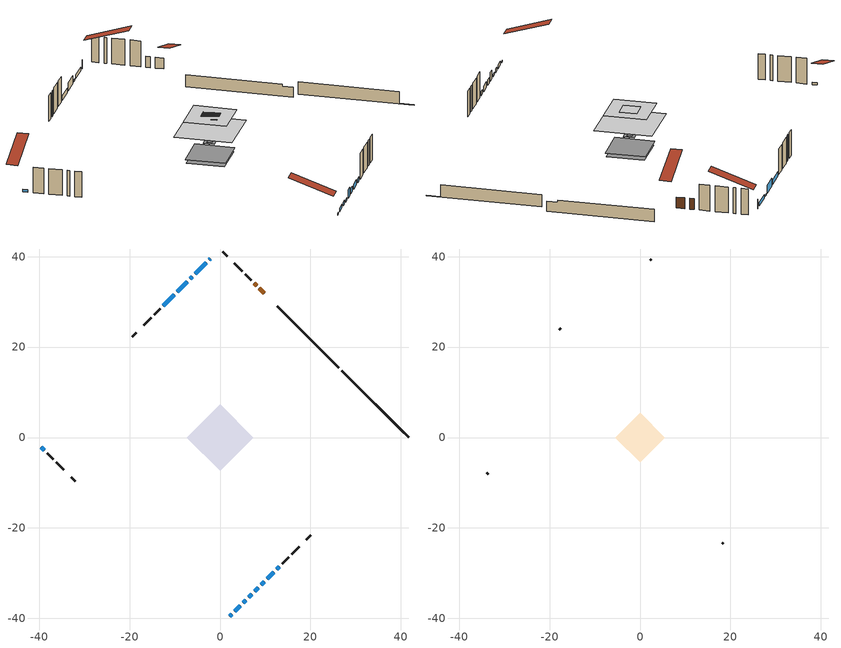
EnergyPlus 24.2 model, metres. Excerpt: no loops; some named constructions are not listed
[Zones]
conditioned space
 floor outside (Floor1 construction): -0.63,0 0,0.63 0.63,0 0,-0.63 z1.31
 floor outside (Floor2 construction): -1.37,0 0,1.37 1.37,0 0,-1.37 z1.31
 floor adiabatic (AdiabaticFloorConstruction): -7.37,0 0,7.37 7.37,0 0,-7.37 z3.75
 floor foundation (Slab1 construction): -5.07,0 0,5.07 5.07,0 0,-5.07 z-1
 floor foundation (Slab1 construction 1): -4.88,0 0,4.88 4.88,0 0,-4.88 z-1.71
 wall outside (AdiabaticWallConstruction 1): 9.8,31.89 8.73,32.96 / 8.07,33.62 7.54,34.15 z1.31:3.34
 wall outside (AdiabaticWallConstruction): -2.16,39.53 -2.36,39.33 / 7.66,-34.03 8.45,-33.24 z1.31:2.94; 2.16,-39.53 2.56,-39.13 / -6.15,35.54 -6.55,35.14 z1.31:1.59; -3.02,38.67 -5.49,36.2 / 5.11,-36.58 5.72,-35.98 z1.31:2.01; 3.21,-38.48 4.45,-37.24 z1.31:2.02; -39.53,-2.16 -38.9,-2.8 / 6.37,-35.32 7,-34.69 z1.31:1.76; -7.2,34.49 -9.45,32.24 z1.31:2.81; 9.1,-32.59 9.81,-31.88 z1.31:2.31; -10.1,31.59 -12.57,29.12 z1.31:2.17; 10.47,-31.22 11.92,-29.78 z1.31:2.32; 12.57,-29.12 13.15,-28.54 z1.31:2.11
 wall outside (Wall1 construction): 13.81,-27.88 15.16,-26.53 / -38.24,-3.45 -36.89,-4.8 / -13.23,28.46 -14.58,27.11 / 6.88,34.81 5.53,36.16 z1.31:6.19
 wall outside (Wall2 construction): 15.82,-25.88 17.49,-24.2 / -36.23,-5.46 -34.55,-7.14 / -15.24,26.45 -16.92,24.77 / 4.88,36.82 3.2,38.49 z1.31:6.19
 wall outside (Wall5 construction): 19.12,-22.57 20.03,-21.66 / -32.93,-8.76 -32.01,-9.68 / -18.54,23.15 -19.46,22.23 / 1.57,40.12 0.66,41.03 z1.31:6.19
 wall foundation (FoundationWall1 construction): 26.95,14.75,-1 26.95,14.75,1.31 39.83,1.86,1.31 39.83,1.86,-0.9 41.69,0,-0.9 41.69,0,-1
 wall foundation (FoundationWall2 construction): 12.62,29.07,-1.71 12.62,29.07,0.59 24.92,16.77,0.59 24.92,16.77,0.18 26.29,15.4,0.18 26.29,15.4,-1.71
 window (WindowConstruction 5): -2.16,39.53 -2.36,39.33 z1.31:2.93
 window (WindowConstruction 13): 2.16,-39.53 2.56,-39.13 z1.31:1.59
 window (WindowConstruction 8): -3.02,38.67 -5.49,36.2 z1.31:2.01
 window (WindowConstruction 9): 3.22,-38.48 4.45,-37.24 z1.31:2.01
 window (WindowConstruction 10): 5.11,-36.58 5.71,-35.98 z1.31:2.01
 window (WindowConstruction 11): -39.53,-2.16 -38.9,-2.79 z1.31:1.76
 window (WindowConstruction 12): 6.37,-35.32 7,-34.69 z1.31:1.76
 window (WindowConstruction 6): -6.15,35.54 -6.54,35.15 z1.31:1.59
 window (WindowConstruction 7): 7.66,-34.03 8.45,-33.25 z1.31:2.93
 window (WindowConstruction): -7.2,34.49 -9.45,32.24 z1.31:2.81
 window (WindowConstruction 1): 9.1,-32.59 9.81,-31.88 z1.31:2.31
 window (WindowConstruction 2): -10.1,31.59 -12.57,29.12 z1.31:2.17
 window (WindowConstruction 3): 10.47,-31.22 11.92,-29.78 z1.31:2.32
 window (WindowConstruction 4): 12.57,-29.12 13.15,-28.54 z1.31:2.11
 door (Door): 9.8,31.89 8.73,32.96 z1.31:3.34
 door (Door 1): 8.07,33.62 7.54,34.15 z1.31:3.34
 ceiling adiabatic (AdiabaticFloorConstruction): 0,-7.37 7.37,0 0,7.37 -7.37,0 z3.75
attic - vented
 floor to conditioned space (Floor3 construction Reversed): -2.24,0 0,2.24 2.24,0 0,-2.24 z6.19
 floor to conditioned space (Floor4 construction Reversed): -5.43,0 0,5.43 5.43,0 0,-5.43 z6.19
 wall outside (Wall3 construction): 18.15,-23.54 18.46,-23.23 / -33.9,-7.79 -33.59,-8.1 / -17.57,24.12 -17.88,23.81 / 2.54,39.15 2.23,39.46 z1.31:6.19
 roof outside (Roof1 construction): 1.51,-40.18,6.19 -4.21,-34.46,8.88 -5.72,-35.97,8.88 0,-41.69,6.19; -40.18,-1.51,6.19 -34.46,4.21,8.88 -35.97,5.72,8.88 -41.69,0,6.19; -1.51,40.18,6.19 4.21,34.46,8.88 5.72,35.97,8.88 0,41.69,6.19; 10.45,31.24,6.19 4.73,25.51,8.88 6.24,24.01,8.88 11.96,29.73,6.19
[Material] Roughness=Rough; Thermal Absorptance=0.9
Name | Thickness {m} | Conductivity {W/m-K} | Density {kg/m3} | Specific Heat {J/kg-K} | Solar Absorptance | Visible Absorptance
ceiling loosefill ins | 0.0846667 | 0.0480833 | 16.02 | 1046.75 | 0.7 | 0.7
ceiling stud and cavity | 0.1397 | 0.0941129 | 65.682 | 1177.47 | 0.7 | 0.7
ceiling stud and cavity 1 | 0.1397 | 0.0932282 | 65.682 | 1177.47 | 0.7 | 0.7
gypsum board | 0.0127 | 0.160291 | 801 | 837.4 | 0.6 | 0.6
[Construction]
Floor3 construction: ceiling loosefill ins, ceiling stud and cavity, gypsum board
Floor4 construction: ceiling loosefill ins, ceiling stud and cavity 1, gypsum board
[EnergyManagementSystem:Program]
infil_program: Set p_m = 0.14; Set p_s = 0.22; Set s_m = 270; Set s_s = 370; Set z_m = 9.99744; Set z_s = 5.916699351186451; Set f_t = (((s_m/z_m)^p_m)*((z_s/s_s)^p_s)); Set Tdiff = tin_s-tout_s; Set dT = @Abs Tdiff; Set c = 0.0501; Set Cs = 0.1019; Set Cw = 0.1417; Set n = 0.65; Set sft = (f_t*0.54); Set temp1 = ((c*Cw)*((sft*site_vw_s)^(2*n)))^2; Set Qinf = (((c*Cs*(dT^n))^2)+temp1)^0.5; Set Qinf = (@Max Qinf 0); Set mech_vent_house_fan_sensible_load_act = 0.0; Set mech_vent_house_fan_latent_load_act = 0.0; Set OASupInPb = out_pb_s; Set OASupInTemp = tout_s; Set OASupInW = out_wt_s; Set OASupRho = (@RhoAirFnPbTdbW OASupInPb OASupInTemp OASupInW); Set OASupCp = (@CpAirFnW OASupInW); Set OASupInEnth = (@HFnTdbW OASupInTemp OASupInW); Set ZoneTemp = tin_s; Set ZoneW = win_s; Set ZoneCp = (@CpAirFnW ZoneW); Set ZoneAirEnth = (@HFnTdbW ZoneTemp ZoneW); Set mech_vent_house_fan_cfis_act = 0.0; Set QWHV_cfis_sup = 0.0; Set QWHV_cfis_suppl_sup = 0.0; Set QWHV_cfis_suppl_exh = 0.0; Set Qrange = 0; Set Qbath = 0; Set Qbath = Qbath + 0.033 * mech_vent_bath_fan_0_sch_s; Set Qbath = Qbath + 0.033 * mech_vent_bath_fan_1_sch_s; Set Qdryer = 0; Set Qdryer = Qdryer + 0.00308 * clothes_dryer_exhaust_0_sch_s; Set QWHV_sup = 0.0; Set QWHV_exh = 0.0; Set Qsupply = QWHV_sup + QWHV_cfis_sup + QWHV_cfis_suppl_sup; Set Qexhaust = Qrange + Qbath + Qdryer + QWHV_exh + QWHV_cfis_suppl_exh; Set Qfan = (@Max Qexhaust Qsupply); Set Qducts = 0; If Qducts < 0; Set Qsupply = Qsupply - Qducts; Else; Set Qexhaust = Qexhaust + Qducts; EndIf; Set Qfan_with_ducts = (@Max Qexhaust Qsupply); Set Qimb = (@Abs (Qsupply - Qexhaust)); If Qinf + Qimb > 0; Set Qtot = Qfan_with_ducts + (Qinf^2) / (Qinf + Qimb); Else; Set Qtot = Qfan_with_ducts; EndIf; Set Qinf_adj = Qtot - Qfan; Set infil_flow_act = Qinf_adj; Set infil_program_Qinf = Qinf_adj; Set infil_program_Qfan = Qfan; Set Qload = Qfan; Set Effectiveness_Sens = 0.0; Set Effectiveness_Lat = 0.0; Set Fan_MFR = Qload * OASupRho; Set ZoneInEnth = OASupInEnth; Set ZoneInTemp = OASupInTemp; Set FanTotalToCond = Fan_MFR * (ZoneInEnth - ZoneAirEnth); Set FanSensToCond = Fan_MFR * ZoneCp * (ZoneInTemp - ZoneTemp); Set FanLatToCond = FanTotalToCond - FanSensToCond; Set mech_vent_house_fan_sensible_load_act = mech_vent_house_fan_sensible_load_act + FanSensToCond; Set mech_vent_house_fan_latent_load_act = mech_vent_house_fan_latent_load_act + FanLatToCond
total_airflows_program: Set total_infil_flow_rate = 0; Set total_mechvent_flow_rate = 0; Set total_natvent_flow_rate = 0; Set total_whf_flow_rate = 0; Set total_infil_flow_rate = total_infil_flow_rate + (infil_program_Qinf * 1); Set total_mechvent_flow_rate = total_mechvent_flow_rate + (infil_program_Qfan * 1); Set total_natvent_flow_rate = total_natvent_flow_rate + (natural_vent_program_Qnv * 1); Set total_whf_flow_rate = total_whf_flow_rate + (natural_vent_program_Qwhf * 1)
total_loads_program: Set loads_htg_tot = 0; Set loads_clg_tot = 0; If htg_load_cond > 0; Set loads_htg_tot = loads_htg_tot + (htg_load_cond - clg_load_cond) * 1.0; EndIf; Set loads_htg_tot = (@Max loads_htg_tot 0); If clg_load_cond > 0; Set loads_clg_tot = loads_clg_tot + (clg_load_cond - htg_load_cond) * 1.0; EndIf; Set loads_clg_tot = (@Max loads_clg_tot 0)
unit_heater_supply_fan_disaggregate_program: Set unit_heater_supply_fan_primary_htg = 0; If unit_heater_htg_coil_s > 0; Set unit_heater_supply_fan_primary_htg = unit_heater_supply_fan_s; EndIf
unmet_hours_program: Set htg_unmet_hours = 0; Set clg_unmet_hours = 0; Set unit_htg_unmet_hours = 0; If ((DayOfYear >= 1) && (DayOfYear <= 365)); Set unit_htg_unmet_hours = unit_htg_unmet_hours + conditioned_space_htg_unmet_s; If unit_htg_unmet_hours > htg_unmet_hours; Set htg_unmet_hours = unit_htg_unmet_hours; EndIf; EndIf; Set unit_clg_unmet_hours = 0; If ((DayOfYear >= 1) && (DayOfYear <= 365)); Set unit_clg_unmet_hours = unit_clg_unmet_hours + conditioned_space_clg_unmet_s; If unit_clg_unmet_hours > clg_unmet_hours; Set clg_unmet_hours = unit_clg_unmet_hours; EndIf; EndIf
water_heater_EC_adj: If WarmupFlag == 0; Set dhw_e_cons = water_heater_energy + water_heater_on_cycle_parasitic + water_heater_off_cycle_parasitic; Set water_heater_ec_adj_act = 0.0 * dhw_e_cons / 1; EndIf
[EnergyManagementSystem:ProgramCallingManager]
central_ac_and_furnace_supply_fan_disaggregate_program_calling_manager: EndOfSystemTimestepBeforeHVACReporting; central_ac_and_furnace_supply_fan_disaggregate_program
central_ac_and_furnace_supply_fan_disaggregate_program_calling_manager 1: EndOfSystemTimestepBeforeHVACReporting; central_ac_and_furnace_supply_fan_disaggregate_program_1
component_loads_program_calling_manager: EndOfZoneTimestepAfterZoneReporting; component_loads_program
fridge_schedule_program_calling_manager: BeginZoneTimestepAfterInitHeatBalance; fridge_schedule_program
infil_program_calling_manager: BeginZoneTimestepAfterInitHeatBalance; infil_program
natural_vent_program_calling_manager: BeginZoneTimestepAfterInitHeatBalance; natural_vent_program
total_airflows_program_calling_manager: EndOfZoneTimestepAfterZoneReporting; total_airflows_program
total_loads_program_calling_manager: EndOfZoneTimestepAfterZoneReporting; total_loads_program
unit_heater_supply_fan_disaggregate_program_calling_manager: EndOfSystemTimestepBeforeHVACReporting; unit_heater_supply_fan_disaggregate_program
unmet_hours_program_calling_manager: EndOfZoneTimestepBeforeZoneReporting; unmet_hours_program
water_heater_EC_adj_ProgramManager: EndOfSystemTimestepBeforeHVACReporting; water_heater_EC_adj
[EnergyManagementSystem:OutputVariable] Type of Data in Variable=Summed
Name | EMS Variable | Update Frequency | EMS Program or Subroutine | Units
central ac and furnace supply fan disaggregate clg | central_ac_and_furnace_supply_fan_clg | SystemTimestep | central_ac_and_furnace_supply_fan_disaggregate_program | J
central ac and furnace supply fan disaggregate htg primary | central_ac_and_furnace_supply_fan_primary_htg | SystemTimestep | central_ac_and_furnace_supply_fan_disaggregate_program_1 | J
unit heater supply fan disaggregate htg primary | unit_heater_supply_fan_primary_htg | SystemTimestep | unit_heater_supply_fan_disaggregate_program | J
loads_htg_tot_peakload_outvar; loads_htg_tot_annual_outvar; Energy Management System Output Variable 1; Energy Management System Output Variable 45 | loads_htg_tot | ZoneTimestep | total_loads_program | J
loads_clg_tot_peakload_outvar; loads_clg_tot_annual_outvar; Energy Management System Output Variable 2; Energy Management System Output Variable 46 | loads_clg_tot | ZoneTimestep | total_loads_program | J
htg_unmet_hours_annual_outvar; Energy Management System Output Variable 3 | htg_unmet_hours | ZoneTimestep | unmet_hours_program | hr
clg_unmet_hours_annual_outvar; Energy Management System Output Variable 4 | clg_unmet_hours | ZoneTimestep | unmet_hours_program | hr
loads_htg_roofs_annual_outvar; Energy Management System Output Variable 5 | loads_htg_roofs | ZoneTimestep | component_loads_program | J
loads_htg_ceilings_annual_outvar; Energy Management System Output Variable 6 | loads_htg_ceilings | ZoneTimestep | component_loads_program | J
loads_htg_walls_annual_outvar; Energy Management System Output Variable 7 | loads_htg_walls | ZoneTimestep | component_loads_program | J
loads_htg_rim_joists_annual_outvar; Energy Management System Output Variable 8 | loads_htg_rim_joists | ZoneTimestep | component_loads_program | J
loads_htg_foundation_walls_annual_outvar; Energy Management System Output Variable 9 | loads_htg_foundation_walls | ZoneTimestep | component_loads_program | J
loads_htg_doors_annual_outvar; Energy Management System Output Variable 10 | loads_htg_doors | ZoneTimestep | component_loads_program | J
loads_htg_windows_conduction_annual_outvar; Energy Management System Output Variable 11 | loads_htg_windows_conduction | ZoneTimestep | component_loads_program | J
loads_htg_windows_solar_annual_outvar; Energy Management System Output Variable 12 | loads_htg_windows_solar | ZoneTimestep | component_loads_program | J
loads_htg_skylights_conduction_annual_outvar; Energy Management System Output Variable 13 | loads_htg_skylights_conduction | ZoneTimestep | component_loads_program | J
loads_htg_skylights_solar_annual_outvar; Energy Management System Output Variable 14 | loads_htg_skylights_solar | ZoneTimestep | component_loads_program | J
loads_htg_floors_annual_outvar; Energy Management System Output Variable 15 | loads_htg_floors | ZoneTimestep | component_loads_program | J
loads_htg_slabs_annual_outvar; Energy Management System Output Variable 16 | loads_htg_slabs | ZoneTimestep | component_loads_program | J
loads_htg_internal_mass_annual_outvar; Energy Management System Output Variable 17 | loads_htg_internal_mass | ZoneTimestep | component_loads_program | J
loads_htg_infil_annual_outvar; Energy Management System Output Variable 18 | loads_htg_infil | ZoneTimestep | component_loads_program | J
loads_htg_natvent_annual_outvar; Energy Management System Output Variable 19 | loads_htg_natvent | ZoneTimestep | component_loads_program | J
loads_htg_mechvent_annual_outvar; Energy Management System Output Variable 20 | loads_htg_mechvent | ZoneTimestep | component_loads_program | J
loads_htg_whf_annual_outvar; Energy Management System Output Variable 21 | loads_htg_whf | ZoneTimestep | component_loads_program | J
loads_htg_ducts_annual_outvar; Energy Management System Output Variable 22 | loads_htg_ducts | ZoneTimestep | component_loads_program | J
loads_htg_intgains_annual_outvar; Energy Management System Output Variable 23 | loads_htg_intgains | ZoneTimestep | component_loads_program | J
loads_htg_lighting_annual_outvar; Energy Management System Output Variable 24 | loads_htg_lighting | ZoneTimestep | component_loads_program | J
loads_clg_roofs_annual_outvar; Energy Management System Output Variable 25 | loads_clg_roofs | ZoneTimestep | component_loads_program | J
loads_clg_ceilings_annual_outvar; Energy Management System Output Variable 26 | loads_clg_ceilings | ZoneTimestep | component_loads_program | J
loads_clg_walls_annual_outvar; Energy Management System Output Variable 27 | loads_clg_walls | ZoneTimestep | component_loads_program | J
loads_clg_rim_joists_annual_outvar; Energy Management System Output Variable 28 | loads_clg_rim_joists | ZoneTimestep | component_loads_program | J
loads_clg_foundation_walls_annual_outvar; Energy Management System Output Variable 29 | loads_clg_foundation_walls | ZoneTimestep | component_loads_program | J
loads_clg_doors_annual_outvar; Energy Management System Output Variable 30 | loads_clg_doors | ZoneTimestep | component_loads_program | J
loads_clg_windows_conduction_annual_outvar; Energy Management System Output Variable 31 | loads_clg_windows_conduction | ZoneTimestep | component_loads_program | J
loads_clg_windows_solar_annual_outvar; Energy Management System Output Variable 32 | loads_clg_windows_solar | ZoneTimestep | component_loads_program | J
loads_clg_skylights_conduction_annual_outvar; Energy Management System Output Variable 33 | loads_clg_skylights_conduction | ZoneTimestep | component_loads_program | J
loads_clg_skylights_solar_annual_outvar; Energy Management System Output Variable 34 | loads_clg_skylights_solar | ZoneTimestep | component_loads_program | J
loads_clg_floors_annual_outvar; Energy Management System Output Variable 35 | loads_clg_floors | ZoneTimestep | component_loads_program | J
loads_clg_slabs_annual_outvar; Energy Management System Output Variable 36 | loads_clg_slabs | ZoneTimestep | component_loads_program | J
loads_clg_internal_mass_annual_outvar; Energy Management System Output Variable 37 | loads_clg_internal_mass | ZoneTimestep | component_loads_program | J
loads_clg_infil_annual_outvar; Energy Management System Output Variable 38 | loads_clg_infil | ZoneTimestep | component_loads_program | J
loads_clg_natvent_annual_outvar; Energy Management System Output Variable 39 | loads_clg_natvent | ZoneTimestep | component_loads_program | J
loads_clg_mechvent_annual_outvar; Energy Management System Output Variable 40 | loads_clg_mechvent | ZoneTimestep | component_loads_program | J
loads_clg_whf_annual_outvar; Energy Management System Output Variable 41 | loads_clg_whf | ZoneTimestep | component_loads_program | J
loads_clg_ducts_annual_outvar; Energy Management System Output Variable 42 | loads_clg_ducts | ZoneTimestep | component_loads_program | J
loads_clg_intgains_annual_outvar; Energy Management System Output Variable 43 | loads_clg_intgains | ZoneTimestep | component_loads_program | J
loads_clg_lighting_annual_outvar; Energy Management System Output Variable 44 | loads_clg_lighting | ZoneTimestep | component_loads_program | J
[Schedule:Day:Interval]
interior lighting schedule day: No, 01:00, 0.108182, 04:00, 0.0901515, 05:00, 0.0991667, 06:00, 0.162273, 07:00, 0.270455, 08:00, 0.342576, 10:00, 0.369621, 11:00, 0.351591, 12:00, 0.333561, 13:00, 0.324545, 14:00, 0.31553, 15:00, 0.333561, 16:00, 0.369621, 17:00, 0.450758, 18:00, 0.585985, 19:00, 0.775303, 20:00, 0.955606, 21:00, 0.991667, 22:00, 0.712197, 23:00, 0.360606, 24:00, 0.162273
interior lighting schedule day 1: No, 01:00, 0.100909, 04:00, 0.0840909, 05:00, 0.0925, 06:00, 0.151364, 07:00, 0.252273, 08:00, 0.319545, 10:00, 0.344773, 11:00, 0.327955, 12:00, 0.311136, 13:00, 0.302727, 14:00, 0.294318, 15:00, 0.311136, 16:00, 0.344773, 17:00, 0.420455, 18:00, 0.546591, 19:00, 0.723182, 20:00, 0.891364, 21:00, 0.925, 22:00, 0.664318, 23:00, 0.336364, 24:00, 0.151364
interior lighting schedule day 2: No, 01:00, 0.0927273, 04:00, 0.0772727, 05:00, 0.085, 06:00, 0.139091, 07:00, 0.231818, 08:00, 0.293636, 10:00, 0.316818, 11:00, 0.301364, 12:00, 0.285909, 13:00, 0.278182, 14:00, 0.270455, 15:00, 0.285909, 16:00, 0.316818, 17:00, 0.386364, 18:00, 0.502273, 19:00, 0.664545, 20:00, 0.819091, 21:00, 0.85, 22:00, 0.610455, 23:00, 0.309091, 24:00, 0.139091
interior lighting schedule day 3: No, 01:00, 0.0845455, 04:00, 0.0704545, 05:00, 0.0775, 06:00, 0.126818, 07:00, 0.211364, 08:00, 0.267727, 10:00, 0.288864, 11:00, 0.274773, 12:00, 0.260682, 13:00, 0.253636, 14:00, 0.246591, 15:00, 0.260682, 16:00, 0.288864, 17:00, 0.352273, 18:00, 0.457955, 19:00, 0.605909, 20:00, 0.746818, 21:00, 0.775, 22:00, 0.556591, 23:00, 0.281818, 24:00, 0.126818
interior lighting schedule day 4: No, 01:00, 0.0763636, 04:00, 0.0636364, 05:00, 0.07, 06:00, 0.114545, 07:00, 0.190909, 08:00, 0.241818, 10:00, 0.260909, 11:00, 0.248182, 12:00, 0.235455, 13:00, 0.229091, 14:00, 0.222727, 15:00, 0.235455, 16:00, 0.260909, 17:00, 0.318182, 18:00, 0.413636, 19:00, 0.547273, 20:00, 0.674545, 21:00, 0.7, 22:00, 0.502727, 23:00, 0.254545, 24:00, 0.114545
interior lighting schedule day 5: No, 01:00, 0.0727273, 04:00, 0.0606061, 05:00, 0.0666667, 06:00, 0.109091, 07:00, 0.181818, 08:00, 0.230303, 10:00, 0.248485, 11:00, 0.236364, 12:00, 0.224242, 13:00, 0.218182, 14:00, 0.212121, 15:00, 0.224242, 16:00, 0.248485, 17:00, 0.30303, 18:00, 0.393939, 19:00, 0.521212, 20:00, 0.642424, 21:00, 0.666667, 22:00, 0.478788, 23:00, 0.242424, 24:00, 0.109091
interior lighting schedule day 6: No, 01:00, 0.0745455, 04:00, 0.0621212, 05:00, 0.0683333, 06:00, 0.111818, 07:00, 0.186364, 08:00, 0.236061, 10:00, 0.254697, 11:00, 0.242273, 12:00, 0.229848, 13:00, 0.223636, 14:00, 0.217424, 15:00, 0.229848, 16:00, 0.254697, 17:00, 0.310606, 18:00, 0.403788, 19:00, 0.534242, 20:00, 0.658485, 21:00, 0.683333, 22:00, 0.490758, 23:00, 0.248485, 24:00, 0.111818
interior lighting schedule day 7: No, 01:00, 0.08, 04:00, 0.0666667, 05:00, 0.0733333, 06:00, 0.12, 07:00, 0.2, 08:00, 0.253333, 10:00, 0.273333, 11:00, 0.26, 12:00, 0.246667, 13:00, 0.24, 14:00, 0.233333, 15:00, 0.246667, 16:00, 0.273333, 17:00, 0.333333, 18:00, 0.433333, 19:00, 0.573333, 20:00, 0.706667, 21:00, 0.733333, 22:00, 0.526667, 23:00, 0.266667, 24:00, 0.12
interior lighting schedule day 8: No, 01:00, 0.0890909, 04:00, 0.0742424, 05:00, 0.0816667, 06:00, 0.133636, 07:00, 0.222727, 08:00, 0.282121, 10:00, 0.304394, 11:00, 0.289545, 12:00, 0.274697, 13:00, 0.267273, 14:00, 0.259848, 15:00, 0.274697, 16:00, 0.304394, 17:00, 0.371212, 18:00, 0.482576, 19:00, 0.638485, 20:00, 0.78697, 21:00, 0.816667, 22:00, 0.586515, 23:00, 0.29697, 24:00, 0.133636
interior lighting schedule day 9: No, 01:00, 0.0972727, 04:00, 0.0810606, 05:00, 0.0891667, 06:00, 0.145909, 07:00, 0.243182, 08:00, 0.30803, 10:00, 0.332348, 11:00, 0.316136, 12:00, 0.299924, 13:00, 0.291818, 14:00, 0.283712, 15:00, 0.299924, 16:00, 0.332348, 17:00, 0.405303, 18:00, 0.526894, 19:00, 0.697121, 20:00, 0.859242, 21:00, 0.891667, 22:00, 0.640379, 23:00, 0.324242, 24:00, 0.145909
interior lighting schedule day 10: No, 01:00, 0.105455, 04:00, 0.0878788, 05:00, 0.0966667, 06:00, 0.158182, 07:00, 0.263636, 08:00, 0.333939, 10:00, 0.360303, 11:00, 0.342727, 12:00, 0.325152, 13:00, 0.316364, 14:00, 0.307576, 15:00, 0.325152, 16:00, 0.360303, 17:00, 0.439394, 18:00, 0.571212, 19:00, 0.755758, 20:00, 0.931515, 21:00, 0.966667, 22:00, 0.694242, 23:00, 0.351515, 24:00, 0.158182
interior lighting schedule day 11: No, 01:00, 0.109091, 04:00, 0.0909091, 05:00, 0.1, 06:00, 0.163636, 07:00, 0.272727, 08:00, 0.345455, 10:00, 0.372727, 11:00, 0.354545, 12:00, 0.336364, 13:00, 0.327273, 14:00, 0.318182, 15:00, 0.336364, 16:00, 0.372727, 17:00, 0.454545, 18:00, 0.590909, 19:00, 0.781818, 20:00, 0.963636, 21:00, 1, 22:00, 0.718182, 23:00, 0.363636, 24:00, 0.163636
interior lighting schedule default day; occupants schedule default day; clothes dryer schedule default day; cooking range schedule default day; mech vent bath fan 0 schedule default day; mech vent bath fan 1 schedule default day; misc plug loads schedule default day; general water use schedule default day; clothes dryer exhaust 0 schedule default day; cooling season schedule day; cooling season schedule day 2; cooling season schedule default day; exterior lighting schedule default day; natural vent schedule default day: No, 24:00, 0
occupants schedule day: No, 05:00, 0.426829, 06:00, 0.719512, 07:00, 1, 08:00, 0.670732, 09:00, 0.329268, 14:00, 0.170732, 15:00, 0.231707, 16:00, 0.329268, 17:00, 0.5, 18:00, 0.670732, 19:00, 0.829268, 21:00, 1, 22:00, 0.853659, 23:00, 0.646341, 24:00, 0.426829
clothes dryer schedule day; clothes dryer exhaust 0 schedule day: No, 01:00, 0.123457, 02:00, 0.0740741, 03:00, 0.0493827, 04:00, 0.0246914, 05:00, 0.0493827, 06:00, 0.0740741, 07:00, 0.197531, 08:00, 0.395062, 09:00, 0.592593, 10:00, 0.839506, 11:00, 0.962963, 12:00, 1, 13:00, 0.91358, 14:00, 0.82716, 15:00, 0.716049, 16:00, 0.753086, 17:00, 0.679012, 18:00, 0.666667, 20:00, 0.62963, 21:00, 0.641975, 22:00, 0.666667, 23:00, 0.54321, 24:00, 0.296296
cooking range schedule day: No, 05:00, 0.0597015, 06:00, 0.11194, 07:00, 0.171642, 08:00, 0.291045, 11:00, 0.343284, 12:00, 0.402985, 13:00, 0.462687, 14:00, 0.343284, 15:00, 0.291045, 16:00, 0.402985, 17:00, 0.567164, 18:00, 1, 19:00, 0.850746, 20:00, 0.432836, 21:00, 0.291045, 22:00, 0.231343, 23:00, 0.171642, 24:00, 0.11194
mech vent bath fan 0 schedule day; mech vent bath fan 1 schedule day: No, 07:00, 0, 08:00, 1, 09:00, 0.2, 24:00, 0
misc plug loads schedule day: No, 06:00, 0.705882, 07:00, 0.745098, 08:00, 0.803922, 15:00, 0.823529, 16:00, 0.862745, 17:00, 0.921569, 18:00, 0.980392, 19:00, 1, 20:00, 0.980392, 21:00, 0.941176, 22:00, 0.862745, 23:00, 0.784314, 24:00, 0.72549
general water use schedule day: No, 01:00, 0.315068, 03:00, 0.287671, 04:00, 0.342466, 05:00, 0.369863, 06:00, 0.520548, 07:00, 0.60274, 08:00, 0.534247, 10:00, 0.506849, 11:00, 0.465753, 14:00, 0.479452, 15:00, 0.534247, 16:00, 0.589041, 17:00, 0.69863, 18:00, 0.876712, 19:00, 0.890411, 20:00, 0.986301, 21:00, 1, 22:00, 0.863014, 23:00, 0.616438, 24:00, 0.465753
cooling season schedule day 1: No, 24:00, 1
exterior lighting schedule day: No, 01:00, 0.566667, 03:00, 0.524167, 05:00, 0.495833, 06:00, 0.5525, 07:00, 0.623333, 08:00, 0.580833, 09:00, 0.439167, 10:00, 0.354167, 12:00, 0.34, 13:00, 0.354167, 14:00, 0.396667, 15:00, 0.425, 16:00, 0.495833, 17:00, 0.623333, 18:00, 0.793333, 19:00, 0.906667, 20:00, 0.963333, 21:00, 0.991667, 22:00, 0.920833, 23:00, 0.793333, 24:00, 0.665833
exterior lighting schedule day 1: No, 01:00, 0.528571, 03:00, 0.488929, 05:00, 0.4625, 06:00, 0.515357, 07:00, 0.581429, 08:00, 0.541786, 09:00, 0.409643, 10:00, 0.330357, 12:00, 0.317143, 13:00, 0.330357, 14:00, 0.37, 15:00, 0.396429, 16:00, 0.4625, 17:00, 0.581429, 18:00, 0.74, 19:00, 0.845714, 20:00, 0.898571, 21:00, 0.925, 22:00, 0.858929, 23:00, 0.74, 24:00, 0.621071
exterior lighting schedule day 10: No, 01:00, 0.552381, 03:00, 0.510952, 05:00, 0.483333, 06:00, 0.538571, 07:00, 0.607619, 08:00, 0.56619, 09:00, 0.428095, 10:00, 0.345238, 12:00, 0.331429, 13:00, 0.345238, 14:00, 0.386667, 15:00, 0.414286, 16:00, 0.483333, 17:00, 0.607619, 18:00, 0.773333, 19:00, 0.88381, 20:00, 0.939048, 21:00, 0.966667, 22:00, 0.897619, 23:00, 0.773333, 24:00, 0.649048
exterior lighting schedule day 11: No, 01:00, 0.571429, 03:00, 0.528571, 05:00, 0.5, 06:00, 0.557143, 07:00, 0.628571, 08:00, 0.585714, 09:00, 0.442857, 10:00, 0.357143, 12:00, 0.342857, 13:00, 0.357143, 14:00, 0.4, 15:00, 0.428571, 16:00, 0.5, 17:00, 0.628571, 18:00, 0.8, 19:00, 0.914286, 20:00, 0.971429, 21:00, 1, 22:00, 0.928571, 23:00, 0.8, 24:00, 0.671429
exterior lighting schedule day 2: No, 01:00, 0.485714, 03:00, 0.449286, 05:00, 0.425, 06:00, 0.473571, 07:00, 0.534286, 08:00, 0.497857, 09:00, 0.376429, 10:00, 0.303571, 12:00, 0.291429, 13:00, 0.303571, 14:00, 0.34, 15:00, 0.364286, 16:00, 0.425, 17:00, 0.534286, 18:00, 0.68, 19:00, 0.777143, 20:00, 0.825714, 21:00, 0.85, 22:00, 0.789286, 23:00, 0.68, 24:00, 0.570714
exterior lighting schedule day 3: No, 01:00, 0.442857, 03:00, 0.409643, 05:00, 0.3875, 06:00, 0.431786, 07:00, 0.487143, 08:00, 0.453929, 09:00, 0.343214, 10:00, 0.276786, 12:00, 0.265714, 13:00, 0.276786, 14:00, 0.31, 15:00, 0.332143, 16:00, 0.3875, 17:00, 0.487143, 18:00, 0.62, 19:00, 0.708571, 20:00, 0.752857, 21:00, 0.775, 22:00, 0.719643, 23:00, 0.62, 24:00, 0.520357
exterior lighting schedule day 4: No, 01:00, 0.4, 03:00, 0.37, 05:00, 0.35, 06:00, 0.39, 07:00, 0.44, 08:00, 0.41, 09:00, 0.31, 10:00, 0.25, 12:00, 0.24, 13:00, 0.25, 14:00, 0.28, 15:00, 0.3, 16:00, 0.35, 17:00, 0.44, 18:00, 0.56, 19:00, 0.64, 20:00, 0.68, 21:00, 0.7, 22:00, 0.65, 23:00, 0.56, 24:00, 0.47
exterior lighting schedule day 5: No, 01:00, 0.380952, 03:00, 0.352381, 05:00, 0.333333, 06:00, 0.371429, 07:00, 0.419048, 08:00, 0.390476, 09:00, 0.295238, 10:00, 0.238095, 12:00, 0.228571, 13:00, 0.238095, 14:00, 0.266667, 15:00, 0.285714, 16:00, 0.333333, 17:00, 0.419048, 18:00, 0.533333, 19:00, 0.609524, 20:00, 0.647619, 21:00, 0.666667, 22:00, 0.619048, 23:00, 0.533333, 24:00, 0.447619
exterior lighting schedule day 6: No, 01:00, 0.390476, 03:00, 0.36119, 05:00, 0.341667, 06:00, 0.380714, 07:00, 0.429524, 08:00, 0.400238, 09:00, 0.302619, 10:00, 0.244048, 12:00, 0.234286, 13:00, 0.244048, 14:00, 0.273333, 15:00, 0.292857, 16:00, 0.341667, 17:00, 0.429524, 18:00, 0.546667, 19:00, 0.624762, 20:00, 0.66381, 21:00, 0.683333, 22:00, 0.634524, 23:00, 0.546667, 24:00, 0.45881
exterior lighting schedule day 7: No, 01:00, 0.419048, 03:00, 0.387619, 05:00, 0.366667, 06:00, 0.408571, 07:00, 0.460952, 08:00, 0.429524, 09:00, 0.324762, 10:00, 0.261905, 12:00, 0.251429, 13:00, 0.261905, 14:00, 0.293333, 15:00, 0.314286, 16:00, 0.366667, 17:00, 0.460952, 18:00, 0.586667, 19:00, 0.670476, 20:00, 0.712381, 21:00, 0.733333, 22:00, 0.680952, 23:00, 0.586667, 24:00, 0.492381
exterior lighting schedule day 8: No, 01:00, 0.466667, 03:00, 0.431667, 05:00, 0.408333, 06:00, 0.455, 07:00, 0.513333, 08:00, 0.478333, 09:00, 0.361667, 10:00, 0.291667, 12:00, 0.28, 13:00, 0.291667, 14:00, 0.326667, 15:00, 0.35, 16:00, 0.408333, 17:00, 0.513333, 18:00, 0.653333, 19:00, 0.746667, 20:00, 0.793333, 21:00, 0.816667, 22:00, 0.758333, 23:00, 0.653333, 24:00, 0.548333
exterior lighting schedule day 9: No, 01:00, 0.509524, 03:00, 0.47131, 05:00, 0.445833, 06:00, 0.496786, 07:00, 0.560476, 08:00, 0.522262, 09:00, 0.394881, 10:00, 0.318452, 12:00, 0.305714, 13:00, 0.318452, 14:00, 0.356667, 15:00, 0.382143, 16:00, 0.445833, 17:00, 0.560476, 18:00, 0.713333, 19:00, 0.815238, 20:00, 0.86619, 21:00, 0.891667, 22:00, 0.827976, 23:00, 0.713333, 24:00, 0.59869
[Schedule:Week:Daily]
clothes dryer exhaust 0 schedule Week Rule - Jan1-Dec31: clothes dryer exhaust 0 schedule day, clothes dryer exhaust 0 schedule day, clothes dryer exhaust 0 schedule day, clothes dryer exhaust 0 schedule day, clothes dryer exhaust 0 schedule day, clothes dryer exhaust 0 schedule day, clothes dryer exhaust 0 schedule day, clothes dryer exhaust 0 schedule default day, clothes dryer exhaust 0 schedule default day, clothes dryer exhaust 0 schedule default day, clothes dryer exhaust 0 schedule default day, clothes dryer exhaust 0 schedule default day
cooling season schedule Week Rule - Jan1-May26: cooling season schedule day, cooling season schedule day, cooling season schedule day, cooling season schedule day, cooling season schedule day, cooling season schedule day, cooling season schedule day, cooling season schedule default day, cooling season schedule default day, cooling season schedule default day, cooling season schedule default day, cooling season schedule default day
cooling season schedule Week Rule - May27-Jun2: cooling season schedule day, cooling season schedule day, cooling season schedule day, cooling season schedule day, cooling season schedule day, cooling season schedule day 1, cooling season schedule day 1, cooling season schedule default day, cooling season schedule default day, cooling season schedule default day, cooling season schedule default day, cooling season schedule default day
cooling season schedule Week Rule - Jun3-Aug25: cooling season schedule day 1, cooling season schedule day 1, cooling season schedule day 1, cooling season schedule day 1, cooling season schedule day 1, cooling season schedule day 1, cooling season schedule day 1, cooling season schedule default day, cooling season schedule default day, cooling season schedule default day, cooling season schedule default day, cooling season schedule default day
cooling season schedule Week Rule - Aug26-Sep1: cooling season schedule day 1, cooling season schedule day 1, cooling season schedule day 1, cooling season schedule day 1, cooling season schedule day 1, cooling season schedule day 1, cooling season schedule day 2, cooling season schedule default day, cooling season schedule default day, cooling season schedule default day, cooling season schedule default day, cooling season schedule default day
cooling season schedule Week Rule - Sep2-Dec31: cooling season schedule day 2, cooling season schedule day 2, cooling season schedule day 2, cooling season schedule day 2, cooling season schedule day 2, cooling season schedule day 2, cooling season schedule day 2, cooling season schedule default day, cooling season schedule default day, cooling season schedule default day, cooling season schedule default day, cooling season schedule default day
exterior lighting schedule Week Rule - Sep2-Sep29: exterior lighting schedule day 8, exterior lighting schedule day 8, exterior lighting schedule day 8, exterior lighting schedule day 8, exterior lighting schedule day 8, exterior lighting schedule day 8, exterior lighting schedule day 8, exterior lighting schedule default day, exterior lighting schedule default day, exterior lighting schedule default day, exterior lighting schedule default day, exterior lighting schedule default day
exterior lighting schedule Week Rule - Sep30-Oct6: exterior lighting schedule day 8, exterior lighting schedule day 9, exterior lighting schedule day 9, exterior lighting schedule day 9, exterior lighting schedule day 9, exterior lighting schedule day 9, exterior lighting schedule day 9, exterior lighting schedule default day, exterior lighting schedule default day, exterior lighting schedule default day, exterior lighting schedule default day, exterior lighting schedule default day
exterior lighting schedule Week Rule - Oct7-Oct27: exterior lighting schedule day 9, exterior lighting schedule day 9, exterior lighting schedule day 9, exterior lighting schedule day 9, exterior lighting schedule day 9, exterior lighting schedule day 9, exterior lighting schedule day 9, exterior lighting schedule default day, exterior lighting schedule default day, exterior lighting schedule default day, exterior lighting schedule default day, exterior lighting schedule default day
exterior lighting schedule Week Rule - Oct28-Nov3: exterior lighting schedule day 9, exterior lighting schedule day 9, exterior lighting schedule day 9, exterior lighting schedule day 9, exterior lighting schedule day 10, exterior lighting schedule day 10, exterior lighting schedule day 10, exterior lighting schedule default day, exterior lighting schedule default day, exterior lighting schedule default day, exterior lighting schedule default day, exterior lighting schedule default day
exterior lighting schedule Week Rule - Nov4-Nov24: exterior lighting schedule day 10, exterior lighting schedule day 10, exterior lighting schedule day 10, exterior lighting schedule day 10, exterior lighting schedule day 10, exterior lighting schedule day 10, exterior lighting schedule day 10, exterior lighting schedule default day, exterior lighting schedule default day, exterior lighting schedule default day, exterior lighting schedule default day, exterior lighting schedule default day
exterior lighting schedule Week Rule - Nov25-Dec1: exterior lighting schedule day 10, exterior lighting schedule day 10, exterior lighting schedule day 10, exterior lighting schedule day 10, exterior lighting schedule day 10, exterior lighting schedule day 10, exterior lighting schedule day 11, exterior lighting schedule default day, exterior lighting schedule default day, exterior lighting schedule default day, exterior lighting schedule default day, exterior lighting schedule default day
exterior lighting schedule Week Rule - Dec2-Dec31: exterior lighting schedule day 11, exterior lighting schedule day 11, exterior lighting schedule day 11, exterior lighting schedule day 11, exterior lighting schedule day 11, exterior lighting schedule day 11, exterior lighting schedule day 11, exterior lighting schedule default day, exterior lighting schedule default day, exterior lighting schedule default day, exterior lighting schedule default day, exterior lighting schedule default day
natural vent schedule Week Rule - Jan1-Dec31: natural vent schedule default day, natural vent schedule default day, natural vent schedule default day, natural vent schedule default day, natural vent schedule default day, natural vent schedule default day, natural vent schedule default day, natural vent schedule default day, natural vent schedule default day, natural vent schedule default day, natural vent schedule default day, natural vent schedule default day
[Schedule:Year]
clothes dryer exhaust 0 schedule: clothes dryer exhaust 0 schedule Week Rule - Jan1-Dec31, 1, 1, 12, 31
cooling season schedule: cooling season schedule Week Rule - Jan1-May26, 1, 1, 5, 26, cooling season schedule Week Rule - May27-Jun2, 5, 27, 6, 2, cooling season schedule Week Rule - Jun3-Aug25, 6, 3, 8, 25, cooling season schedule Week Rule - Aug26-Sep1, 8, 26, 9, 1, cooling season schedule Week Rule - Sep2-Dec31, 9, 2, 12, 31
natural vent schedule: natural vent schedule Week Rule - Jan1-Dec31, 1, 1, 12, 31
